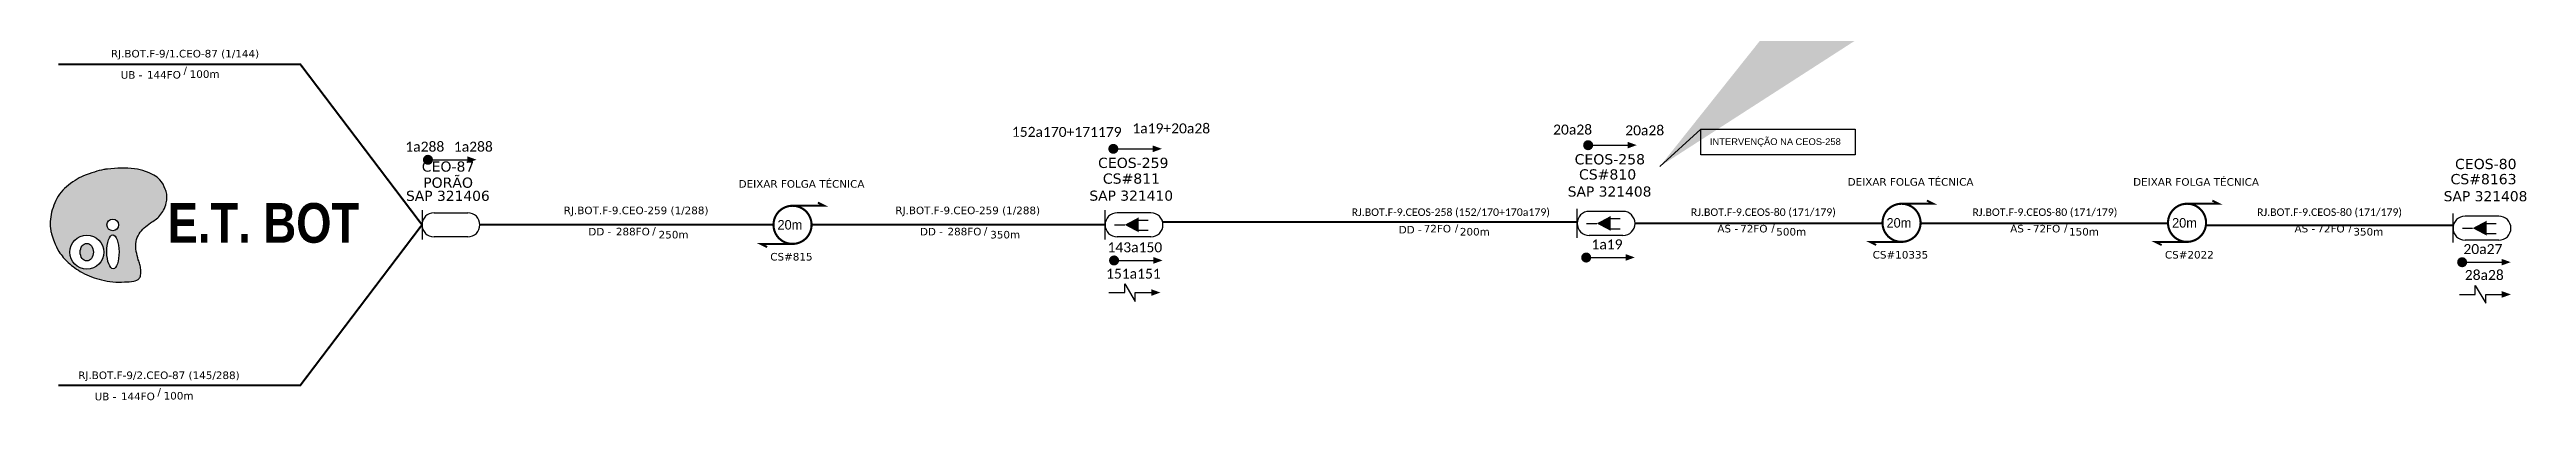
# Model space of a CAD drawing. Extents: x 57889 to 59083, y 58759 to 60460.
# Drawn here: x 58028.2 to 58519.9, y 59640.9 to 59710.5 of the extents above; entities that cross this region are included whole.
import ezdxf
from ezdxf.enums import TextEntityAlignment as Align

# ---------------------------------------------------------------- set-up
doc = ezdxf.new("R2010")
doc.units = 0
doc.layers.get('0').update_dxf_attribs({"linetype": 'CONTINUOUS'})
for name, color, linetype in [('10_4-POSTES', 1, 'CONTINUOUS'), ('20_4-CEOS', 1, 'CONTINUOUS'), ('20_5-CABO_AÉREO', 1, 'CONTINUOUS'), ('20_5-CEO', 1, 'CONTINUOUS'), ('40_1-ETIQUETAS', 1, 'CONTINUOUS'), ('E_T_', 7, 'CONTINUOUS'), ('SETA', 7, 'CONTINUOUS')]:
    doc.layers.add(name, color=color, linetype=linetype)
doc.styles.add('ARIAL', font='arial.ttf')
doc.styles.add('ROMANS', font='romans.shx')
doc.styles.add('SIREDIT', font='verdana.ttf')
doc.styles.add('SWISS_BIT', font='swisscb.ttf')
doc.linetypes.add('FENCELINE1', pattern='A,0.25,-0.1,[133,ltypeshp.shx,S=0.1,R=0,X=-0.1,Y=0],-0.1,1', length=1.45)
doc.dimstyles.new('CL', dxfattribs={"dimtxt": 1, "dimasz": 2, "dimexe": 0.18, "dimexo": 0.0625, "dimgap": 0.09, "dimtad": 0, "dimdec": 0, "dimrnd": 1, "dimzin": 0, "dimtxsty": 'SIREDIT', "dimblk": 'NONE', "dimcen": 0, "dimse1": 1, "dimse2": 1, "dimsd1": 1, "dimsd2": 1, "dimclrt": 7, "dimazin": 3, "dimtfac": 1, "dimtdec": 0, "dimtofl": 0, "dimtmove": 0, "dimatfit": 3, "dimtolj": 1, "dimtzin": 0})

# ---------------------------------------------------------------- blocks, each defined once
blk = doc.blocks.new('ETIQUETA_RS5F')
at = {"layer": '40_1-ETIQUETAS', "color": 0, "style": 'SIREDIT'}
blk.add_text('/', height=1.5, dxfattribs=at).set_placement((1.58, -1.95), align=Align.RIGHT)
for tag, p in [('ETIQUETA_R_SECUNDARIA', (1.21, 2.1)), ('ETIQUETA_R_PRIMARIA', (1.21, 4.1)), ('F_ATIVAS/F_MORTAS', (1.14, -4.24))]:
    blk.add_attdef(tag, text='', height=1.5, dxfattribs=at).set_placement(p, align=Align.MIDDLE_CENTER)
for tag, p in [('TIPO_CABO', (-6.58, -2.12)), ('CAP_CABO', (0.4, -2.09))]:
    blk.add_attdef(tag, text='', height=1.5, dxfattribs=at).set_placement(p, align=Align.MIDDLE_RIGHT)
blk.add_attdef('METROS', text='', height=1.5, dxfattribs=at).set_placement((2.14, -1.95), align=Align.MIDDLE_LEFT)
for tag, p in [('FUSÃO_1', (0.85, -8.39)), ('FUSÃO_2', (0.85, -10.6)), ('FUSÃO_3', (0.85, -12.93)), ('FUSÃO_4', (0.85, -15.14)), ('FUSÃO_5', (0.85, -17.16))]:
    blk.add_attdef(tag, text='', height=1.5, dxfattribs=at).set_placement(p, align=Align.CENTER)
blk = doc.blocks.new('OI')
h = blk.add_hatch(color=40)
edge = h.paths.add_edge_path()
edge.add_spline(control_points=[(4.35, -0.67), (3.92, -0.99), (3.26, -1.5), (2.81, -2.59), (2.9, -3.5), (3.06, -4.27), (3.31, -4.85), (3.37, -5.39), (3.4, -5.88), (3.2, -6.4), (2.54, -6.61), (1.65, -6.63), (0.55, -6.67), (-0.56, -6.42), (-1.61, -6.14), (-2.77, -5.61), (-3.92, -4.77), (-4.89, -3.7), (-5.34, -2.65), (-5.6, -1.94), (-5.85, -0.96), (-5.71, 0.47), (-5.1, 2.02), (-4.14, 3.02), (-3.3, 3.61), (-2.37, 4.16), (-1.36, 4.44), (-0.56, 4.7), (0.79, 4.85), (2.24, 4.97), (3.79, 4.57), (4.67, 4.21), (5.44, 3.65), (5.76, 2.99), (6.03, 2.21), (6.01, 1.46), (5.72, 0.64), (5.31, 0.08), (4.88, -0.38), (4.51, -0.55), (4.35, -0.67)], knot_values=[0, 0, 0, 0, 1.60434, 2.417191, 3.427595, 4.282808, 4.776746, 5.304182, 5.888771, 6.258406, 6.858137, 7.79129, 8.986195, 10.124242, 11.187857, 12.242908, 13.953784, 15.414161, 16.515391, 17.349188, 17.675853, 19.552021, 21.515531, 22.568638, 23.63245, 24.621084, 25.782718, 26.745347, 27.142653, 29.870543, 31.004649, 31.921532, 32.709589, 33.801391, 34.042471, 35.192333, 35.971461, 36.628871, 37.254359, 37.836911, 37.836911, 37.836911, 37.836911], degree=3, periodic=0)
h.paths.add_polyline_path([(1.13, -0.87, -1), (-0.04, -0.87, -1)], flags=16)
edge = h.paths.add_edge_path(flags=16)
edge.add_ellipse((0.56, -3.59), major_axis=(-0.02, 1.71), ratio=0.361305, start_angle=0, end_angle=360)
h.paths.add_polyline_path([(-0.36, -3.62, -1), (-3.8, -3.62, -1)], flags=16)
edge = h.paths.add_edge_path(flags=0)
edge.add_ellipse((-2.08, -3.62), major_axis=(0, 0.885), ratio=0.758294, start_angle=0, end_angle=360)
at = {"color": 40}
for centre, radius in [((-2.08, -3.62), 1.72), ((0.54, -0.87), 0.587)]:
    blk.add_circle(centre, radius, dxfattribs=at)
blk.add_ellipse((0.56, -3.59), major_axis=(-0.02, 1.71), ratio=0.361305, dxfattribs=at)
blk.add_ellipse((-2.08, -3.62), major_axis=(0, 0.885), ratio=0.758294, start_param=-3.141592653589792, end_param=3.141592653589792, dxfattribs=at)
at = {"color": 40, "start_tangent": (-0.800898, -0.598801), "end_tangent": (-0.800898, -0.598801)}
blk.add_spline([(4.35, -0.67), (3.2, -1.78), (2.9, -2.54), (2.92, -3.55), (3.12, -4.38), (3.28, -4.85), (3.37, -5.37), (3.35, -5.95), (3.2, -6.29), (2.66, -6.55), (1.73, -6.63), (0.54, -6.62), (-0.58, -6.41), (-1.6, -6.11), (-2.56, -5.67), (-3.95, -4.67), (-4.89, -3.56), (-5.37, -2.56), (-5.64, -1.78), (-5.72, -1.46), (-5.63, 0.42), (-4.84, 2.22), (-4.13, 2.99), (-3.27, 3.62), (-2.4, 4.09), (-1.3, 4.47), (-0.37, 4.72), (0.02, 4.77), (2.75, 4.8), (3.85, 4.53), (4.69, 4.16), (5.31, 3.68), (5.85, 2.73), (5.93, 2.5), (5.94, 1.35), (5.67, 0.62), (5.29, 0.08), (4.84, -0.36), (4.35, -0.67)], degree=3, dxfattribs=at)
blk = doc.blocks.new('*U54')
at = {"color": 3}
blk.add_lwpolyline([(0.0000405, 0.000041), (0.0001936, 0.000041), (0.0001936, 0.0000158), (0.0000405, 0.0000158)], close=True, dxfattribs=at)
at = {"color": 3, "style": 'ARIAL'}
blk.add_attdef('SERVIÇO_EM_EMENDA_EXIST', text='', height=0.00000666, dxfattribs=at).set_placement((0.0001321, 0.0000254), align=Align.RIGHT)
blk.add_attdef('FID', (0.0001344, 0.0000254), '', height=0.00000666, dxfattribs=at)
at = {"layer": '10_4-POSTES', "style": 'ROMANS'}
for tag, p, flags in [('ID_ATIVIDADE', (-0.0000068, -0.0000086), 3), ('QTDE', (-0.000006, -0.000014), 3), ('FATOR', (-0.0000019, -0.0000113), 1)]:
    blk.add_attdef(tag, p, '', height=0.00000209, dxfattribs=dict(at, flags=flags))
at = {"color": 3}
blk.add_leader([(-0.0000002, 0.0000042), (0.0000405, 0.000041)], dimstyle='CL', override={"dimgap": 0.09, "dimtad": 0}, dxfattribs=at)

msp = doc.modelspace()

# ---------------------------------------------------------------- linework, layer by layer
at = {"color": 0, "const_width": 0.99}
for points in [[(58238.89, 59690.81, 1), (58239.88, 59690.81, 1)], [(58333.14, 59691.53, 1), (58334.13, 59691.53, 1)], [(58102.85, 59688.63, 1), (58103.84, 59688.63, 1)], [(58239.04, 59668.66, 1), (58240.03, 59668.66, 1)], [(58332.75, 59669.24, 1), (58333.74, 59669.24, 1)], [(58506.62, 59668.31, 1), (58507.61, 59668.31, 1)]]:
    msp.add_lwpolyline(points, format="xyb", close=True, dxfattribs=at)
at = {"color": 5, "const_width": 0.42}
msp.add_lwpolyline([(58175.71, 59679.51, 1.000012), (58175.71, 59671.95, 0.999978)], format="xyb", close=True, dxfattribs=at)
at = {"color": 5, "const_width": 0.394}
for points in [[(58175.71, 59679.51), (58182.01, 59679.51), (58180.75, 59680.14)], [(58175.71, 59671.95), (58169.41, 59671.95), (58170.67, 59671.32)]]:
    msp.add_lwpolyline(points, dxfattribs=at)
at = {"color": 1, "const_width": 0.42}
for points in [[(58395.84, 59679.91, 1.000012), (58395.84, 59672.35, 0.999978)], [(58452.51, 59679.91, 1.000012), (58452.51, 59672.35, 0.999978)]]:
    msp.add_lwpolyline(points, format="xyb", close=True, dxfattribs=at)
at = {"color": 1, "const_width": 0.394}
for points in [[(58395.84, 59679.91), (58402.14, 59679.91), (58400.88, 59680.54)], [(58452.51, 59679.91), (58458.81, 59679.91), (58457.55, 59680.54)], [(58395.84, 59672.35), (58389.54, 59672.35), (58390.8, 59671.72)], [(58452.51, 59672.35), (58446.21, 59672.35), (58447.47, 59671.72)]]:
    msp.add_lwpolyline(points, dxfattribs=at)
at = {"color": 0}
for points in [[(58241.66, 59662.29), (58241.66, 59664.04), (58243.75, 59660.54), (58243.75, 59662.29)], [(58509.72, 59661.92), (58509.72, 59663.68), (58511.81, 59660.18), (58511.81, 59661.92)]]:
    msp.add_lwpolyline(points, dxfattribs=at)
at = {"layer": '20_4-CEOS', "color": 5}
for p, q in [((58246.85, 59678.13), (58240.14, 59678.13)), ((58246.85, 59673.34), (58240.14, 59673.34))]:
    msp.add_line(p, q, dxfattribs=at)
at = {"layer": '20_4-CEOS', "color": 8}
for p, q in [((58340.55, 59678.4), (58333.83, 59678.4)), ((58514.41, 59677.47), (58507.7, 59677.47)), ((58340.55, 59673.61), (58333.83, 59673.61)), ((58514.41, 59672.68), (58507.7, 59672.68))]:
    msp.add_line(p, q, dxfattribs=at)
at = {"layer": '20_4-CEOS', "color": 5}
for points in [[(58237.75, 59672.85), (58237.75, 59678.62)], [(58244.29, 59676.68), (58246.33, 59676.68)], [(58244.29, 59676.68), (58246.33, 59676.68)], [(58239.6, 59675.73), (58241.64, 59675.73)], [(58239.6, 59675.73), (58241.64, 59675.73)], [(58244.29, 59674.69), (58246.33, 59674.69)], [(58244.29, 59674.69), (58246.33, 59674.69)]]:
    msp.add_lwpolyline(points, dxfattribs=at)
msp.add_lwpolyline([(58241.64, 59675.73, 0, 2.95, 0), (58244.41, 59675.73, 2.95, 2.95, 0)], format="xyseb", dxfattribs=at)
msp.add_lwpolyline([(58241.64, 59675.73, 0, 2.95, 0), (58244.41, 59675.73, 2.95, 2.95, 0)], format="xyseb", dxfattribs=at)
at = {"layer": '20_4-CEOS', "color": 8}
for points in [[(58331.44, 59673.12), (58331.44, 59678.89)], [(58337.99, 59676.96), (58340.02, 59676.96)], [(58505.31, 59672.19), (58505.31, 59677.96)], [(58337.99, 59674.96), (58340.02, 59674.96)], [(58511.85, 59676.02), (58513.89, 59676.02)], [(58511.85, 59674.03), (58513.89, 59674.03)]]:
    msp.add_lwpolyline(points, dxfattribs=at)
for points in [[(58335.34, 59676.01, 0, 2.95, 0), (58338.11, 59676.01, 2.95, 2.95, 0)], [(58509.2, 59675.07, 0, 2.95, 0), (58511.98, 59675.07, 2.95, 2.95, 0)]]:
    msp.add_lwpolyline(points, format="xyseb", dxfattribs=at)
at = {"layer": '20_4-CEOS', "color": 0}
for points in [[(58333.3, 59676.01), (58335.34, 59676.01)], [(58507.17, 59675.07), (58509.2, 59675.07)]]:
    msp.add_lwpolyline(points, dxfattribs=at)
at = {"layer": '20_4-CEOS', "color": 5}
for centre, start, end in [((58240.14, 59675.73), 90, 270), ((58246.85, 59675.73), 270, 90)]:
    msp.add_arc(centre, 2.39, start, end, dxfattribs=at)
at = {"layer": '20_4-CEOS', "color": 8}
for centre, start, end in [((58333.83, 59676.01), 90, 270), ((58340.55, 59676.01), 270, 90), ((58507.7, 59675.07), 90, 270), ((58514.41, 59675.07), 270, 90)]:
    msp.add_arc(centre, 2.39, start, end, dxfattribs=at)
at = {"layer": '20_5-CABO_AÉREO', "color": 7, "ltscale": 50, "const_width": 0.4}
for points in [[(58029.95, 59707.56), (58078.03, 59707.56), (58102.17, 59675.73)], [(58029.95, 59643.91), (58078.03, 59643.91), (58102.17, 59675.73)]]:
    msp.add_lwpolyline(points, dxfattribs=at)
at = {"layer": '20_5-CABO_AÉREO', "color": 5, "ltscale": 50, "const_width": 0.4}
for points in [[(58249.17, 59676.32), (58331.46, 59676.32)], [(58113.67, 59675.73), (58171.93, 59675.73)], [(58179.49, 59675.73), (58237.75, 59675.73)]]:
    msp.add_lwpolyline(points, dxfattribs=at)
at = {"layer": '20_5-CABO_AÉREO', "color": 1, "linetype": 'FENCELINE1', "ltscale": 50, "const_width": 0.4}
for points in [[(58342.94, 59676.01), (58392.06, 59676.01)], [(58399.61, 59676), (58448.73, 59676)], [(58456.26, 59675.64), (58505.38, 59675.64)]]:
    msp.add_lwpolyline(points, dxfattribs=at)
at = {"layer": '20_5-CEO', "color": 5}
for p, q in [((58104.55, 59678.12), (58111.26, 59678.12)), ((58111.26, 59673.34), (58104.55, 59673.34))]:
    msp.add_line(p, q, dxfattribs=at)
msp.add_lwpolyline([(58102.17, 59678.61), (58102.17, 59672.85)], dxfattribs=at)
for centre, start, end in [((58104.55, 59675.73), 90, 270), ((58111.26, 59675.73), 270, 90)]:
    msp.add_arc(centre, 2.39, start, end, dxfattribs=at)
at = {"layer": 'SETA', "color": 0}
for points in [[(58333.63, 59691.53), (58342.14, 59691.53)], [(58103.35, 59688.63), (58111.86, 59688.63)], [(58239.39, 59690.81), (58247.9, 59690.8)], [(58239.53, 59668.66), (58248.04, 59668.66)], [(58333.25, 59669.24), (58341.76, 59669.24)], [(58507.11, 59668.31), (58515.63, 59668.31)], [(58238.5, 59662.29), (58241.66, 59662.29)], [(58243.75, 59662.29), (58246.91, 59662.29)], [(58506.56, 59661.92), (58509.72, 59661.92)], [(58511.81, 59661.92), (58514.97, 59661.92)]]:
    msp.add_lwpolyline(points, dxfattribs=at)
for points in [[(58247.22, 59691.47), (58249.03, 59690.81), (58247.21, 59690.15)], [(58341.46, 59692.2), (58343.27, 59691.54), (58341.46, 59690.88)], [(58111.18, 59689.31), (58112.99, 59688.65), (58111.18, 59687.99)], [(58247.36, 59669.33), (58249.17, 59668.67), (58247.36, 59668.01)], [(58341.08, 59669.92), (58342.89, 59669.26), (58341.08, 59668.6)], [(58514.94, 59668.98), (58516.76, 59668.32), (58514.94, 59667.66)], [(58246.91, 59662.95), (58248.73, 59662.29), (58246.91, 59661.63)], [(58514.97, 59662.58), (58516.79, 59661.92), (58514.97, 59661.26)]]:
    msp.add_solid(points, dxfattribs=at)

# ---------------------------------------------------------------- block references
at = {"color": 0, "xscale": 199999.9999999376, "yscale": 199999.9999999376, "zscale": 199999.9999999376}
msp.add_blockref('*U54', (58347.91, 59686.48), dxfattribs=at).add_auto_attribs({'SERVIÇO_EM_EMENDA_EXIST': 'INTERVENÇÃO NA', 'FID': 'CEOS-258'})
at = {"layer": '40_1-ETIQUETAS', "color": 0}
ref = msp.add_blockref('ETIQUETA_RS5F', (58053.94, 59707.59), dxfattribs=at)
ref.add_attrib('ETIQUETA_R_SECUNDARIA', 'RJ.BOT.F-9/1.CEO-87 (1/144)', dxfattribs={"color": 0, "height": 1.5, "style": 'SIREDIT'}).set_placement((58055.12, 59709.69), align=Align.MIDDLE_CENTER)
ref.add_attrib('TIPO_CABO', 'UB - ', dxfattribs={"color": 0, "height": 1.5, "style": 'SIREDIT'}).set_placement((58047.32, 59705.47), align=Align.MIDDLE_RIGHT)
ref.add_attrib('CAP_CABO', '144FO', dxfattribs={"color": 0, "height": 1.5, "style": 'SIREDIT'}).set_placement((58054.3, 59705.5), align=Align.MIDDLE_RIGHT)
ref.add_attrib('METROS', '100m', dxfattribs={"color": 0, "height": 1.5, "style": 'SIREDIT'}).set_placement((58056.05, 59705.64), align=Align.MIDDLE_LEFT)
ref = msp.add_blockref('ETIQUETA_RS5F', (58048.76, 59643.78), dxfattribs=at)
ref.add_attrib('ETIQUETA_R_SECUNDARIA', 'RJ.BOT.F-9/2.CEO-87 (145/288)', dxfattribs={"color": 0, "height": 1.5, "style": 'SIREDIT'}).set_placement((58049.95, 59645.88), align=Align.MIDDLE_CENTER)
ref.add_attrib('TIPO_CABO', 'UB - ', dxfattribs={"color": 0, "height": 1.5, "style": 'SIREDIT'}).set_placement((58042.15, 59641.66), align=Align.MIDDLE_RIGHT)
ref.add_attrib('CAP_CABO', '144FO', dxfattribs={"color": 0, "height": 1.5, "style": 'SIREDIT'}).set_placement((58049.13, 59641.69), align=Align.MIDDLE_RIGHT)
ref.add_attrib('METROS', '100m', dxfattribs={"color": 0, "height": 1.5, "style": 'SIREDIT'}).set_placement((58050.87, 59641.82), align=Align.MIDDLE_LEFT)
at = {"layer": 'E_T_', "color": 7, "xscale": 1.965288924615791, "yscale": 1.965288909013875, "zscale": 1.965288907678581}
msp.add_blockref('OI', (58039.72, 59677.42), dxfattribs=at)

# ---------------------------------------------------------------- texts
at = {"color": 0}
for p in [(58172.73, 59674.79), (58392.86, 59675.18), (58449.54, 59675.18)]:
    msp.add_text('20m', height=1.89, dxfattribs=at).set_placement(p)
at = {"color": 0, "char_height": 1.98, "width": 25.1052, "attachment_point": 5, "rotation": 359.8927}
for s, insert in [('{\\fCalibri|b0|i0|c0|p34;\\C7;1a19\\C1;+20a28}', (58250.88, 59694.86)), ('{\\fCalibri|b0|i0|c0|p34;\\C7;152a170\\C1;+171179}', (58230.14, 59694.15))]:
    msp.add_mtext(s, dxfattribs=dict(at, insert=insert))
at = {"color": 5, "insert": (58102.72, 59691.23), "char_height": 1.98, "width": 25.1052, "attachment_point": 5}
msp.add_mtext('{\\fCalibri|b0|i0|c0|p34;\\C7;1a288}', dxfattribs=at)
at = {"color": 0, "char_height": 1.98, "width": 25.1052, "attachment_point": 5}
for s, insert in [('{\\fCalibri|b0|i0|c0|p34;\\C7;1a288}', (58112.35, 59691.23)), ('{\\fCalibri|b0|i0|c0|p34;\\C7;20a28}', (58330.55, 59694.62)), ('{\\fCalibri|b0|i0|c0|p34;\\C7;20a28}', (58344.86, 59694.47)), ('{\\fCalibri|b0|i0|c0|p34;\\C7;143a150}', (58243.66, 59671.26)), ('{\\fCalibri|b0|i0|c0|p34;\\C7;1a19}', (58337.38, 59671.84)), ('{\\fCalibri|b0|i0|c0|p34;\\C7;20a27}', (58511.24, 59670.91)), ('{\\fCalibri|b0|i0|c0|p34;151a151}', (58243.37, 59666.03)), ('{\\fCalibri|b0|i0|c0|p34;\\C7;28a28}', (58511.51, 59665.77))]:
    msp.add_mtext(s, dxfattribs=dict(at, insert=insert))
at = {"layer": '20_4-CEOS', "color": 7, "style": 'SIREDIT'}
for s, height, p in [('CEO-87', 2.028, (58107.34, 59686.28)), ('CEOS-258', 2.028, (58337.94, 59687.72)), ('CS#810 ', 2.028, (58337.94, 59684.72)), ('CEOS-80', 2.028, (58511.81, 59686.79)), ('SAP 321406', 2, (58107.3, 59680.49)), ('PORÃO', 2.028, (58107.34, 59683.09)), ('SAP 321408', 2, (58337.89, 59681.34)), ('SAP 321408', 2, (58511.76, 59680.41)), ('CS#8163 ', 2.028, (58511.81, 59683.79))]:
    msp.add_text(s, height=height, dxfattribs=at).set_placement(p, align=Align.CENTER)
at = {"layer": '20_4-CEOS', "color": 0, "style": 'SIREDIT'}
for s, height, p in [('CEOS-259', 2.028, (58243.35, 59687.01)), ('SAP 321410', 2, (58242.94, 59680.52)), ('CS#811', 2.028, (58242.98, 59683.89))]:
    msp.add_text(s, height=height, dxfattribs=at).set_placement(p, align=Align.CENTER)
at = {"layer": '40_1-ETIQUETAS', "color": 0, "style": 'SIREDIT'}
for s, p in [('DEIXAR FOLGA TÉCNICA', (58177.5, 59683.1)), ('DEIXAR FOLGA TÉCNICA', (58397.63, 59683.5)), ('DEIXAR FOLGA TÉCNICA', (58454.3, 59683.49)), ('CS#815', (58175.49, 59668.65)), ('CS#10335', (58395.62, 59669.04)), ('CS#2022', (58452.97, 59669.04))]:
    msp.add_text(s, height=1.5, dxfattribs=at).set_placement(p, align=Align.CENTER)
at = {"layer": '40_1-ETIQUETAS', "color": 5, "style": 'SIREDIT'}
for p in [(58144.66, 59677.84), (58210.48, 59677.84)]:
    msp.add_text('RJ.BOT.F-9.CEO-259 (1/288)', height=1.5, dxfattribs=at).set_placement(p, align=Align.CENTER)
for s, p in [('DD - ', (58140.4, 59673.62)), ('288FO', (58147.38, 59673.64)), ('/', (58148.56, 59673.78)), ('DD - ', (58206.22, 59673.62)), ('288FO', (58213.2, 59673.64)), ('/', (58214.38, 59673.78))]:
    msp.add_text(s, height=1.5, dxfattribs=at).set_placement(p, align=Align.RIGHT)
for s, p in [('250m', (58149.13, 59673.03)), ('350m', (58214.95, 59673.03))]:
    msp.add_text(s, height=1.5, dxfattribs=at).set_placement(p)
at = {"layer": '40_1-ETIQUETAS', "color": 0, "style": 'SIREDIT'}
for s, p in [('DD - ', (58301.25, 59674.01)), ('72FO', (58306.42, 59674.22)), ('/', (58307.87, 59674.36)), ('AS - ', (58364.05, 59674.23)), ('72FO', (58369.23, 59674.22)), ('/', (58370.68, 59674.36)), ('AS - ', (58422.17, 59674.23)), ('72FO', (58427.34, 59674.22)), ('/', (58428.79, 59674.36)), ('AS - ', (58478.61, 59674.23)), ('72FO', (58483.79, 59674.22)), ('/', (58485.24, 59674.36))]:
    msp.add_text(s, height=1.5, dxfattribs=at).set_placement(p, align=Align.RIGHT)
for s, p in [('200m', (58308.17, 59673.61)), ('500m', (58370.97, 59673.61)), ('150m', (58429.09, 59673.61)), ('350m', (58485.53, 59673.61))]:
    msp.add_text(s, height=1.5, dxfattribs=at).set_placement(p)
at = {"layer": '40_1-ETIQUETAS', "color": 7, "char_height": 1.5, "width": 60.0234, "attachment_point": 5, "style": 'SIREDIT'}
for s, insert in [('{\\fCalibri|b0|i0|c0|p34;RJ.BOT.F-9.CEOS-258 (152/170\\C1;+170a179) }', (58306.37, 59678.08)), ('{\\fCalibri|b0|i0|c0|p34;RJ.BOT.F-9.CEOS-80 (171/1\\C0;79) }', (58368.41, 59678.08)), ('{\\fCalibri|b0|i0|c0|p34;RJ.BOT.F-9.CEOS-80 (171/1\\C0;79) }', (58424.29, 59678.08)), ('{\\fCalibri|b0|i0|c0|p34;RJ.BOT.F-9.CEOS-80 (171/1\\C0;79) }', (58480.79, 59678.08))]:
    msp.add_mtext(s, dxfattribs=dict(at, insert=insert))
at = {"layer": 'E_T_', "color": 40, "style": 'SWISS_BIT'}
msp.add_text('E.T. BOT', height=7.861, dxfattribs=at).set_placement((58070.69, 59672.18), align=Align.CENTER)

doc.saveas('drawing.dxf')
